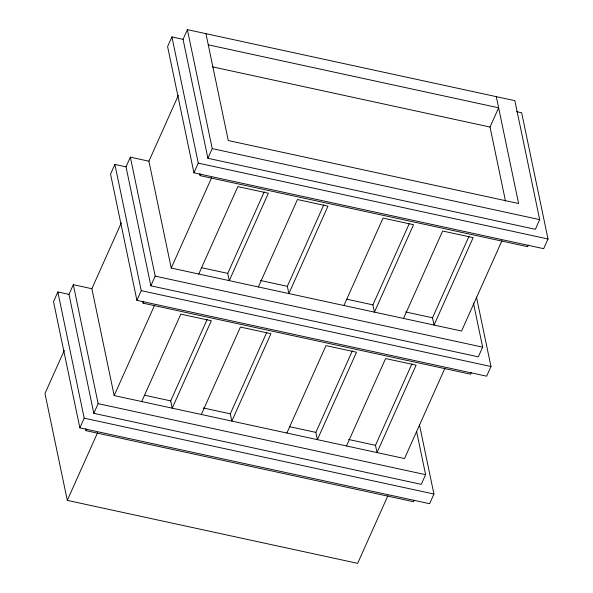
<?xml version="1.0" encoding="UTF-8"?>
<svg xmlns="http://www.w3.org/2000/svg" width="593" height="593" viewBox="0 0 593 593"><rect width="100%" height="100%" fill="white"/><g stroke="black" fill="none" stroke-linecap="round" stroke-linejoin="round"><path stroke-width="0.89" d="M416.582 431.407L425.611 474.667L421.282 484.355L93.813 413.328L68.981 294.365L57.84 291.956L53.511 301.637L79.862 427.857L429.599 503.709L433.928 494.028L419.436 424.603M473.436 302.993L482.65 347.15L478.321 356.838L150.852 285.811L126.02 166.848L114.886 164.439L110.55 174.12L136.901 300.34L486.638 376.192L490.974 366.511L476.475 297.086M183.059 39.331L187.395 29.65L514.857 100.669L539.689 219.632L535.36 229.313L207.898 158.294L183.059 39.331L171.926 36.922L167.597 46.602L193.941 172.822L543.685 248.675L548.014 238.994L521.662 112.774L516.525 111.654M68.981 294.365L73.31 284.684L91.871 288.709L114.175 395.575L404.522 458.545L444.943 368.194M126.02 166.848L130.349 157.167L148.91 161.192L171.221 268.051L461.569 331.027L501.982 240.676M64.274 350.404L44.986 393.515L67.298 500.381L357.646 563.35L387.896 495.726M91.871 288.709L121.328 222.849M148.91 161.192L178.374 95.332M79.862 427.857L84.191 418.176L57.84 291.956M136.901 300.34L141.23 290.659L114.886 164.439M193.941 172.822L198.277 163.142L171.926 36.922M414.203 500.173L413.514 501.708L86.052 430.681L86.734 429.147M93.813 413.328L98.141 403.648L73.31 284.684M471.242 372.656L470.56 374.19L143.091 303.164L143.78 301.629M150.852 285.811L155.188 276.13L130.349 157.167M528.281 245.139L527.6 246.673L200.13 175.647L200.819 174.112M207.898 158.294L212.227 148.613L187.395 29.65M67.298 500.381L97.548 432.749M114.175 395.575L154.595 305.225M171.221 268.051L211.634 177.707M141.705 401.543L180.813 314.127L211.323 320.739L172.215 408.162L170.702 400.898L207.172 319.368M198.751 274.025L237.852 186.61L268.362 193.222L229.261 280.645L227.742 273.38L264.211 191.85M201.323 414.47L240.424 327.054L270.934 333.674L231.833 421.089L230.314 413.832L266.783 332.295M258.363 286.953L297.464 199.537L327.973 206.156L288.873 293.572L287.353 286.315L323.83 204.778M286.879 433.031L325.987 345.608L356.497 352.227L317.388 439.643L315.876 432.386L352.346 350.856M343.925 305.514L383.026 218.091L413.536 224.71L374.435 312.126L372.915 304.869L409.385 223.339M346.497 445.958L385.598 358.543L416.108 365.155L377.007 452.578L375.488 445.313L411.957 363.783M403.536 318.441L442.637 231.025L473.147 237.637L434.046 325.06L432.527 317.796L469.004 236.266M505.481 201.079L490.026 127.043L498.631 107.807L208.284 44.831M212.338 66.816L490.026 127.043M212.227 148.613L539.689 219.632M198.277 163.142L548.014 238.994M201.724 267.739L227.742 273.38M260.438 280.474L287.353 286.315M346.898 299.228L372.915 304.869M405.612 311.962L432.527 317.796M155.188 276.13L482.65 347.15M141.23 290.659L490.974 366.511M144.677 395.257L170.702 400.898M203.399 407.991L230.314 413.832M289.851 426.745L315.876 432.386M348.573 439.48L375.488 445.313M98.141 403.648L425.611 474.667M84.191 418.176L433.928 494.028M496.297 96.644L518.608 203.51L228.261 140.534L205.949 33.675M199.759 173.845L200.13 175.647M142.713 301.363L143.091 303.164M85.674 428.88L86.052 430.681"/></g></svg>
